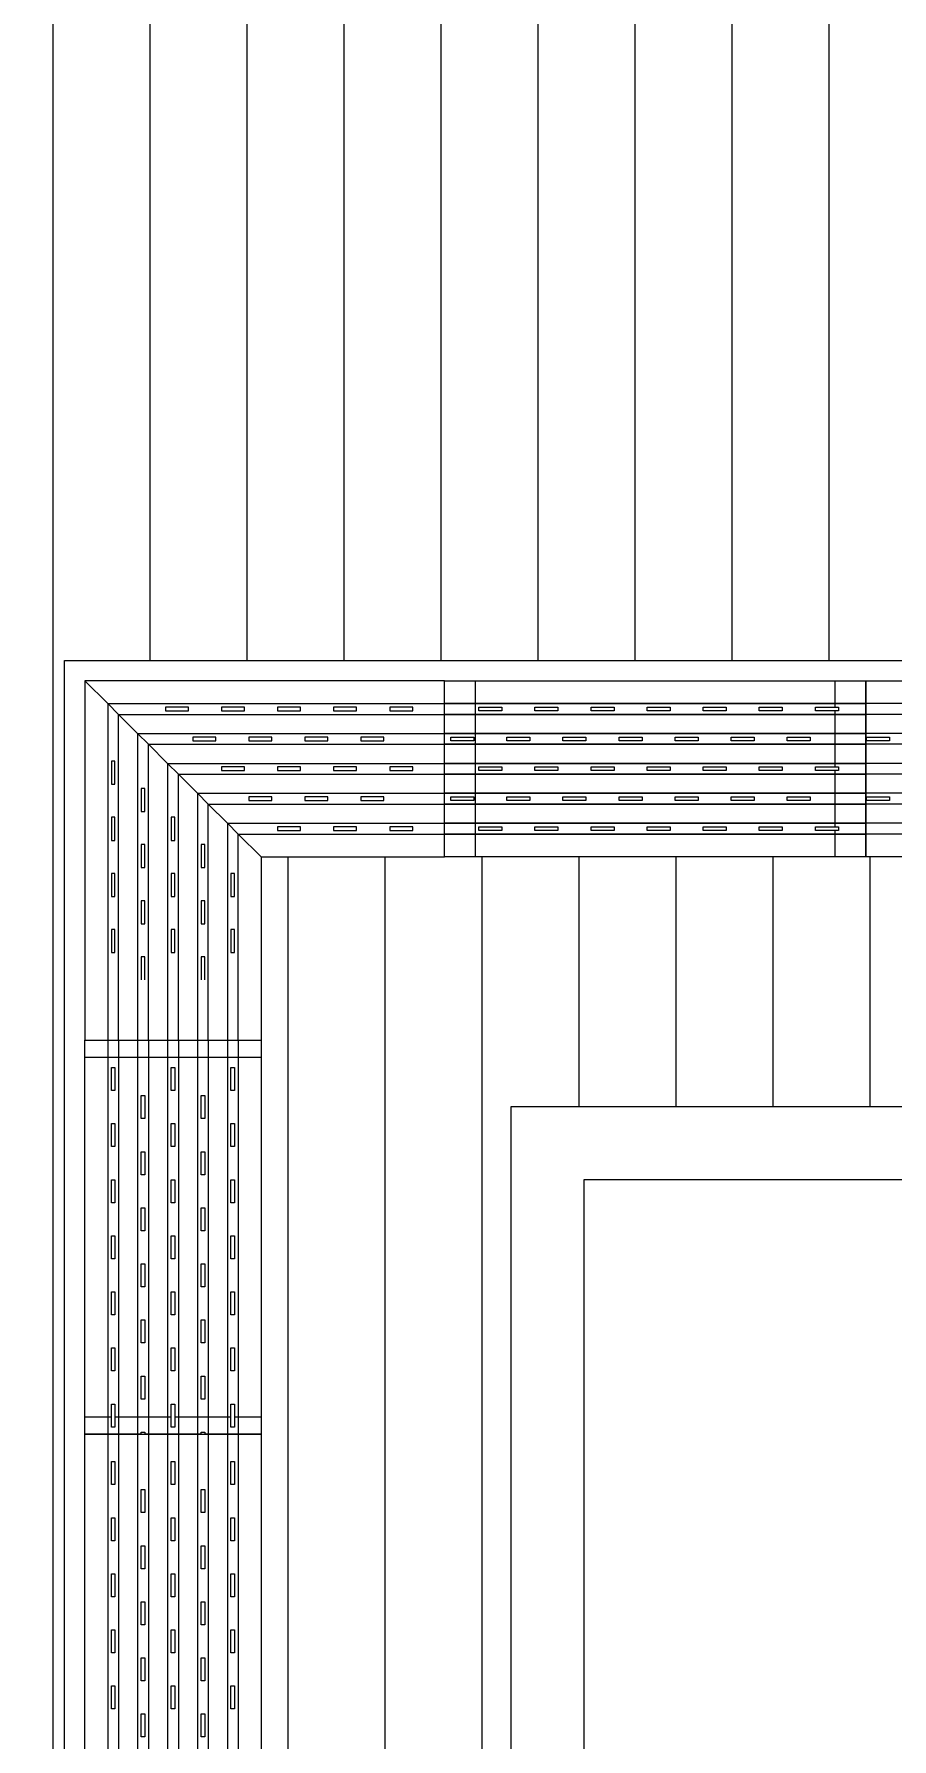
# Model space of a CAD drawing. Header units: inches. Extents: x 437 to 8681, y 26 to 3302.
# Drawn here: x 1433.6 to 1480.5, y 1132.3 to 1225.6 of the extents above; entities that cross this region are included whole.
import ezdxf

# ---------------------------------------------------------------- set-up
doc = ezdxf.new("R2010")
doc.units = ezdxf.units.IN
doc.header["$MEASUREMENT"] = 0
doc.layers.add('DIMENSION', color=1, linetype='Continuous')
doc.layers.add('PLANTA BLANCA', color=7, linetype='Continuous', lineweight=0)
doc.layers.add('TEXTURE', color=8, linetype='Continuous', lineweight=0)
doc.styles.add('ROMANS', font='romans.shx')
doc.dimstyles.new('SMALLER DIM', dxfattribs={"dimscale": 64, "dimtxt": 0.09375, "dimasz": 0.015625, "dimexe": 0.075, "dimexo": 0.02625, "dimgap": 0.0375, "dimtad": 0, "dimtih": 1, "dimtoh": 1, "dimdec": 4, "dimzin": 3, "dimdsep": 46, "dimlunit": 4, "dimtxsty": 'ROMANS', "dimcen": 0.0375, "dimclrd": 256, "dimclre": 256, "dimclrt": 7, "dimadec": 0, "dimazin": 0, "dimtfac": 0.75, "dimtdec": 4, "dimtmove": 0, "dimatfit": 3, "dimfxl": 1, "dimfrac": 1, "dimtolj": 1, "dimtzin": 0, "dimlwd": -1, "dimlwe": -1, "dimarcsym": 1})

# ---------------------------------------------------------------- blocks, each defined once
blk = doc.blocks.new('*D38')
at = {"layer": 'DIMENSION', "transparency": 16777216}
for p, q in [((1485.819, 1166.867), (1488.939, 1166.867)), ((1484.139, 1165.867), (1484.139, 1006.617)), ((1484.139, 791.867), (1484.139, 994.674)), ((1485.819, 790.867), (1488.939, 790.867))]:
    blk.add_line(p, q, dxfattribs=at)
for points in [[(1483.972, 1165.867), (1484.306, 1165.867), (1484.139, 1166.867)], [(1483.972, 791.867), (1484.306, 791.867), (1484.139, 790.867)]]:
    blk.add_solid(points, dxfattribs=at)
at = {"layer": 'DIMENSION', "color": 7, "transparency": 16777216, "insert": (1484.139, 1000.646), "char_height": 6, "attachment_point": 5, "style": 'ROMANS'}
blk.add_mtext('\\A1;31\'-4"', dxfattribs=at)

msp = doc.modelspace()

# ---------------------------------------------------------------- hatches: boundary and pattern name
at = {"layer": 'TEXTURE', "linetype": 'Continuous'}
h = msp.add_hatch(dxfattribs=at)
h.set_pattern_fill('ANSI31', color=9, scale=42.5, angle=225)
h.set_pattern_definition([(270, (-3559.14, -96.3204), (5.3125, -9e-16), [])])
h.paths.add_polyline_path([(1435.237, 1191.3018), (1435.237, 650.2838), (1363.22944, 650.2838), (1363.22944, 1307.86683), (1821.50336, 1307.86683), (1821.50336, 1168.15326), (1945.22944, 1168.15326), (1945.22944, 1084.7125), (1808.37898, 1084.688), (1808.37898, 650.2838), (1736.14625, 650.2838), (1736.12206, 1191.3018)])
h.paths.add_polyline_path([(1059.22944, 925.86683), (1363.22944, 925.86683), (1363.22944, 853.86683), (1059.22944, 853.86683)])
h = msp.add_hatch(dxfattribs=at)
h.set_pattern_fill('ANSI31', color=9, scale=42.5, angle=225)
h.set_pattern_definition([(270, (-8710.0197, -3326.6847), (5.3125, -9e-16), [])])
h.paths.add_polyline_path([(1445.99449, 781.1818), (1711.67953, 781.1818), (1711.67953, 790.86683), (1445.99449, 790.86683)])
h.paths.add_polyline_path([(1459.67953, 790.86683), (1445.99449, 790.86683), (1445.99449, 1180.55187), (1459.67953, 1180.55187)])
h.paths.add_polyline_path([(1711.67953, 1180.55187), (1725.36457, 1180.55187), (1725.36457, 781.1818), (1711.67953, 781.1818)])
h.paths.add_polyline_path([(1459.67953, 1180.55187), (1711.67953, 1180.55187), (1711.67953, 1166.86683), (1459.67953, 1166.86683)])

# ---------------------------------------------------------------- linework, layer by layer
at = {"layer": 'PLANTA BLANCA', "lineweight": 0}
for p, q in [((1435.237, 770.43187), (1435.237, 1191.3018)), ((1435.237, 1191.3018), (1736.12206, 1191.3018)), ((1456.03386, 1190.19754), (1436.34882, 1190.19754)), ((1436.34882, 1190.19754), (1436.34882, 1170.5125)), ((1456.03386, 1188.94557), (1456.03386, 1190.19754)), ((1456.03386, 1190.19754), (1479.10473, 1190.19754)), ((1456.03386, 1188.94557), (1456.03386, 1190.19754)), ((1456.03386, 1190.19754), (1479.10473, 1190.19754)), ((1479.10473, 1190.19754), (1479.10473, 1188.94557)), ((1479.10473, 1188.94557), (1479.10473, 1190.19754)), ((1479.10473, 1190.19754), (1498.78976, 1190.19754)), ((1479.10473, 1190.19754), (1479.10473, 1188.94557)), ((1437.60079, 1188.94557), (1456.03386, 1188.94557)), ((1437.60079, 1188.94557), (1437.60079, 1170.5125)), ((1438.19134, 1188.35502), (1456.03386, 1188.35502)), ((1438.19134, 1170.5125), (1438.19134, 1188.35502)), ((1442.01811, 1188.74872), (1440.75827, 1188.74872)), ((1440.75827, 1188.74872), (1440.75827, 1188.55187)), ((1440.75827, 1188.55187), (1442.01811, 1188.55187)), ((1442.01811, 1188.55187), (1442.01811, 1188.74872)), ((1445.08898, 1188.74872), (1443.82913, 1188.74872)), ((1443.82913, 1188.74872), (1443.82913, 1188.55187)), ((1443.82913, 1188.55187), (1445.08898, 1188.55187)), ((1445.08898, 1188.55187), (1445.08898, 1188.74872)), ((1448.15984, 1188.74872), (1446.9, 1188.74872)), ((1446.9, 1188.74872), (1446.9, 1188.55187)), ((1446.9, 1188.55187), (1448.15984, 1188.55187)), ((1448.15984, 1188.55187), (1448.15984, 1188.74872)), ((1451.23071, 1188.74872), (1449.97087, 1188.74872)), ((1449.97087, 1188.74872), (1449.97087, 1188.55187)), ((1449.97087, 1188.55187), (1451.23071, 1188.55187)), ((1451.23071, 1188.55187), (1451.23071, 1188.74872)), ((1454.30158, 1188.74872), (1453.04173, 1188.74872)), ((1453.04173, 1188.74872), (1453.04173, 1188.55187)), ((1453.04173, 1188.55187), (1454.30158, 1188.55187)), ((1454.30158, 1188.55187), (1454.30158, 1188.74872)), ((1456.03386, 1188.35502), (1456.03386, 1188.94557)), ((1456.03386, 1188.94557), (1479.10473, 1188.94557)), ((1456.03386, 1188.35502), (1456.03386, 1188.94557)), ((1479.10473, 1188.94557), (1456.03386, 1188.94557)), ((1456.03386, 1187.30778), (1456.03386, 1188.35502)), ((1456.03386, 1188.35502), (1479.10473, 1188.35502)), ((1456.03386, 1187.30778), (1456.03386, 1188.35502)), ((1479.10473, 1188.35502), (1456.03386, 1188.35502)), ((1457.92362, 1188.74872), (1459.18347, 1188.74872)), ((1457.92362, 1188.55187), (1457.92362, 1188.74872)), ((1459.18347, 1188.55187), (1457.92362, 1188.55187)), ((1459.18347, 1188.74872), (1459.18347, 1188.55187)), ((1460.99449, 1188.74872), (1462.25433, 1188.74872)), ((1460.99449, 1188.55187), (1460.99449, 1188.74872)), ((1462.25433, 1188.55187), (1460.99449, 1188.55187)), ((1462.25433, 1188.74872), (1462.25433, 1188.55187)), ((1464.06536, 1188.74872), (1465.3252, 1188.74872)), ((1464.06536, 1188.55187), (1464.06536, 1188.74872)), ((1465.3252, 1188.55187), (1464.06536, 1188.55187)), ((1465.3252, 1188.74872), (1465.3252, 1188.55187)), ((1467.13622, 1188.74872), (1468.39606, 1188.74872)), ((1467.13622, 1188.55187), (1467.13622, 1188.74872)), ((1467.13622, 1188.74872), (1468.39606, 1188.74872)), ((1468.39606, 1188.55187), (1467.13622, 1188.55187)), ((1468.39606, 1188.55187), (1467.13622, 1188.55187)), ((1468.39606, 1188.74872), (1468.39606, 1188.55187)), ((1468.39606, 1188.74872), (1468.39606, 1188.55187)), ((1470.20709, 1188.74872), (1471.46693, 1188.74872)), ((1470.20709, 1188.55187), (1470.20709, 1188.74872)), ((1470.20709, 1188.55187), (1470.20709, 1188.74872)), ((1470.20709, 1188.74872), (1471.46693, 1188.74872)), ((1471.46693, 1188.55187), (1470.20709, 1188.55187)), ((1471.46693, 1188.55187), (1470.20709, 1188.55187)), ((1471.46693, 1188.74872), (1471.46693, 1188.55187)), ((1471.46693, 1188.74872), (1471.46693, 1188.55187)), ((1473.27795, 1188.74872), (1474.5378, 1188.74872)), ((1473.27795, 1188.55187), (1473.27795, 1188.74872)), ((1473.27795, 1188.55187), (1473.27795, 1188.74872)), ((1473.27795, 1188.74872), (1474.5378, 1188.74872)), ((1474.5378, 1188.55187), (1473.27795, 1188.55187)), ((1474.5378, 1188.55187), (1473.27795, 1188.55187)), ((1474.5378, 1188.74872), (1474.5378, 1188.55187)), ((1474.5378, 1188.74872), (1474.5378, 1188.55187)), ((1476.34882, 1188.74872), (1477.60866, 1188.74872)), ((1476.34882, 1188.55187), (1476.34882, 1188.74872)), ((1476.34882, 1188.55187), (1476.34882, 1188.74872)), ((1476.34882, 1188.74872), (1477.60866, 1188.74872)), ((1477.60866, 1188.55187), (1476.34882, 1188.55187)), ((1477.60866, 1188.55187), (1476.34882, 1188.55187)), ((1477.60866, 1188.74872), (1477.60866, 1188.55187)), ((1477.60866, 1188.74872), (1477.60866, 1188.55187)), ((1479.10473, 1188.94557), (1479.10473, 1188.35502)), ((1479.10473, 1188.35502), (1479.10473, 1188.94557)), ((1498.78976, 1188.94557), (1479.10473, 1188.94557)), ((1479.10473, 1188.94557), (1479.10473, 1188.35502)), ((1479.10473, 1188.35502), (1479.10473, 1187.30778)), ((1479.10473, 1187.30778), (1479.10473, 1188.35502)), ((1498.78976, 1188.35502), (1479.10473, 1188.35502)), ((1479.10473, 1188.35502), (1479.10473, 1187.30778)), ((1439.23858, 1187.30778), (1456.03386, 1187.30778)), ((1439.23858, 1187.30778), (1439.23858, 1170.5125)), ((1439.82913, 1186.71723), (1456.03386, 1186.71723)), ((1439.82913, 1170.5125), (1439.82913, 1186.71723)), ((1443.51417, 1187.11093), (1442.25433, 1187.11093)), ((1442.25433, 1187.11093), (1442.25433, 1186.91408)), ((1442.25433, 1186.91408), (1443.51417, 1186.91408)), ((1443.51417, 1186.91408), (1443.51417, 1187.11093)), ((1446.58504, 1187.11093), (1445.3252, 1187.11093)), ((1445.3252, 1187.11093), (1445.3252, 1186.91408)), ((1445.3252, 1186.91408), (1446.58504, 1186.91408)), ((1446.58504, 1186.91408), (1446.58504, 1187.11093)), ((1449.65591, 1187.11093), (1448.39606, 1187.11093)), ((1448.39606, 1187.11093), (1448.39606, 1186.91408)), ((1448.39606, 1186.91408), (1449.65591, 1186.91408)), ((1449.65591, 1186.91408), (1449.65591, 1187.11093)), ((1452.72677, 1187.11093), (1451.46693, 1187.11093)), ((1451.46693, 1187.11093), (1451.46693, 1186.91408)), ((1451.46693, 1186.91408), (1452.72677, 1186.91408)), ((1452.72677, 1186.91408), (1452.72677, 1187.11093)), ((1456.03386, 1186.71723), (1456.03386, 1187.30778)), ((1456.03386, 1187.30778), (1479.10473, 1187.30778)), ((1456.03386, 1186.71723), (1456.03386, 1187.30778)), ((1479.10473, 1187.30778), (1456.03386, 1187.30778)), ((1456.03386, 1185.66998), (1456.03386, 1186.71723)), ((1456.03386, 1186.71723), (1479.10473, 1186.71723)), ((1456.03386, 1185.66998), (1456.03386, 1186.71723)), ((1479.10473, 1186.71723), (1456.03386, 1186.71723)), ((1456.38819, 1187.11093), (1457.64803, 1187.11093)), ((1456.38819, 1186.91408), (1456.38819, 1187.11093)), ((1457.64803, 1186.91408), (1456.38819, 1186.91408)), ((1457.64803, 1187.11093), (1457.64803, 1186.91408)), ((1459.45906, 1187.11093), (1460.7189, 1187.11093)), ((1459.45906, 1186.91408), (1459.45906, 1187.11093)), ((1460.7189, 1186.91408), (1459.45906, 1186.91408)), ((1460.7189, 1187.11093), (1460.7189, 1186.91408)), ((1462.52992, 1187.11093), (1463.78976, 1187.11093)), ((1462.52992, 1186.91408), (1462.52992, 1187.11093)), ((1463.78976, 1186.91408), (1462.52992, 1186.91408)), ((1463.78976, 1187.11093), (1463.78976, 1186.91408)), ((1465.60079, 1187.11093), (1466.86063, 1187.11093)), ((1465.60079, 1186.91408), (1465.60079, 1187.11093)), ((1466.86063, 1186.91408), (1465.60079, 1186.91408)), ((1466.86063, 1187.11093), (1466.86063, 1186.91408)), ((1468.67165, 1187.11093), (1469.9315, 1187.11093)), ((1468.67165, 1186.91408), (1468.67165, 1187.11093)), ((1468.67165, 1186.91408), (1468.67165, 1187.11093)), ((1468.67165, 1187.11093), (1469.9315, 1187.11093)), ((1469.9315, 1186.91408), (1468.67165, 1186.91408)), ((1469.9315, 1186.91408), (1468.67165, 1186.91408)), ((1469.9315, 1187.11093), (1469.9315, 1186.91408)), ((1469.9315, 1187.11093), (1469.9315, 1186.91408)), ((1471.74252, 1187.11093), (1473.00236, 1187.11093)), ((1471.74252, 1186.91408), (1471.74252, 1187.11093)), ((1471.74252, 1186.91408), (1471.74252, 1187.11093)), ((1471.74252, 1187.11093), (1473.00236, 1187.11093)), ((1473.00236, 1186.91408), (1471.74252, 1186.91408)), ((1473.00236, 1186.91408), (1471.74252, 1186.91408)), ((1473.00236, 1187.11093), (1473.00236, 1186.91408)), ((1473.00236, 1187.11093), (1473.00236, 1186.91408)), ((1474.81339, 1187.11093), (1476.07323, 1187.11093)), ((1474.81339, 1186.91408), (1474.81339, 1187.11093)), ((1474.81339, 1186.91408), (1474.81339, 1187.11093)), ((1474.81339, 1187.11093), (1476.07323, 1187.11093)), ((1476.07323, 1186.91408), (1474.81339, 1186.91408)), ((1476.07323, 1186.91408), (1474.81339, 1186.91408)), ((1476.07323, 1187.11093), (1476.07323, 1186.91408)), ((1476.07323, 1187.11093), (1476.07323, 1186.91408)), ((1479.10473, 1187.30778), (1479.10473, 1186.71723)), ((1479.10473, 1186.71723), (1479.10473, 1187.30778)), ((1498.78976, 1187.30778), (1479.10473, 1187.30778)), ((1479.10473, 1187.30778), (1479.10473, 1186.71723)), ((1479.10473, 1186.71723), (1479.10473, 1185.66998)), ((1479.10473, 1185.66998), (1479.10473, 1186.71723)), ((1498.78976, 1186.71723), (1479.10473, 1186.71723)), ((1479.10473, 1186.71723), (1479.10473, 1185.66998)), ((1479.1441, 1186.91408), (1479.1441, 1187.11093)), ((1479.1441, 1187.11093), (1480.40394, 1187.11093)), ((1480.40394, 1186.91408), (1479.1441, 1186.91408)), ((1480.40394, 1187.11093), (1480.40394, 1186.91408)), ((1437.99449, 1185.78809), (1437.79764, 1185.78809)), ((1437.79764, 1185.78809), (1437.79764, 1184.52825)), ((1437.99449, 1184.52825), (1437.99449, 1185.78809)), ((1440.87638, 1185.66998), (1456.03386, 1185.66998)), ((1440.87638, 1185.66998), (1440.87638, 1170.5125)), ((1445.08898, 1185.47313), (1443.82913, 1185.47313)), ((1443.82913, 1185.47313), (1443.82913, 1185.27628)), ((1445.08898, 1185.27628), (1445.08898, 1185.47313)), ((1448.15984, 1185.47313), (1446.9, 1185.47313)), ((1446.9, 1185.47313), (1446.9, 1185.27628)), ((1448.15984, 1185.27628), (1448.15984, 1185.47313)), ((1451.23071, 1185.47313), (1449.97087, 1185.47313)), ((1449.97087, 1185.47313), (1449.97087, 1185.27628)), ((1451.23071, 1185.27628), (1451.23071, 1185.47313)), ((1454.30158, 1185.47313), (1453.04173, 1185.47313)), ((1453.04173, 1185.47313), (1453.04173, 1185.27628)), ((1454.30158, 1185.27628), (1454.30158, 1185.47313)), ((1456.03386, 1185.07943), (1456.03386, 1185.66998)), ((1456.03386, 1185.66998), (1479.10473, 1185.66998)), ((1456.03386, 1185.07943), (1456.03386, 1185.66998)), ((1479.10473, 1185.66998), (1456.03386, 1185.66998)), ((1457.92362, 1185.47313), (1459.18347, 1185.47313)), ((1457.92362, 1185.27628), (1457.92362, 1185.47313)), ((1459.18347, 1185.47313), (1459.18347, 1185.27628)), ((1460.99449, 1185.47313), (1462.25433, 1185.47313)), ((1460.99449, 1185.27628), (1460.99449, 1185.47313)), ((1462.25433, 1185.47313), (1462.25433, 1185.27628)), ((1464.06536, 1185.47313), (1465.3252, 1185.47313)), ((1464.06536, 1185.27628), (1464.06536, 1185.47313)), ((1465.3252, 1185.47313), (1465.3252, 1185.27628)), ((1467.13622, 1185.47313), (1468.39606, 1185.47313)), ((1467.13622, 1185.27628), (1467.13622, 1185.47313)), ((1467.13622, 1185.47313), (1468.39606, 1185.47313)), ((1468.39606, 1185.47313), (1468.39606, 1185.27628)), ((1468.39606, 1185.47313), (1468.39606, 1185.27628)), ((1470.20709, 1185.47313), (1471.46693, 1185.47313)), ((1470.20709, 1185.27628), (1470.20709, 1185.47313)), ((1470.20709, 1185.27628), (1470.20709, 1185.47313)), ((1470.20709, 1185.47313), (1471.46693, 1185.47313)), ((1471.46693, 1185.47313), (1471.46693, 1185.27628)), ((1471.46693, 1185.47313), (1471.46693, 1185.27628)), ((1473.27795, 1185.47313), (1474.5378, 1185.47313)), ((1473.27795, 1185.27628), (1473.27795, 1185.47313)), ((1473.27795, 1185.27628), (1473.27795, 1185.47313)), ((1473.27795, 1185.47313), (1474.5378, 1185.47313)), ((1474.5378, 1185.47313), (1474.5378, 1185.27628)), ((1474.5378, 1185.47313), (1474.5378, 1185.27628)), ((1476.34882, 1185.47313), (1477.60866, 1185.47313)), ((1476.34882, 1185.27628), (1476.34882, 1185.47313)), ((1476.34882, 1185.27628), (1476.34882, 1185.47313)), ((1476.34882, 1185.47313), (1477.60866, 1185.47313)), ((1477.60866, 1185.47313), (1477.60866, 1185.27628)), ((1477.60866, 1185.47313), (1477.60866, 1185.27628)), ((1479.10473, 1185.66998), (1479.10473, 1185.07943)), ((1479.10473, 1185.07943), (1479.10473, 1185.66998)), ((1498.78976, 1185.66998), (1479.10473, 1185.66998)), ((1479.10473, 1185.66998), (1479.10473, 1185.07943)), ((1441.46693, 1185.07943), (1456.03386, 1185.07943)), ((1441.46693, 1170.5125), (1441.46693, 1185.07943)), ((1443.82913, 1185.27628), (1445.08898, 1185.27628)), ((1446.9, 1185.27628), (1448.15984, 1185.27628)), ((1449.97087, 1185.27628), (1451.23071, 1185.27628)), ((1453.04173, 1185.27628), (1454.30158, 1185.27628)), ((1456.03386, 1184.03219), (1456.03386, 1185.07943)), ((1456.03386, 1185.07943), (1479.10473, 1185.07943)), ((1456.03386, 1184.03219), (1456.03386, 1185.07943)), ((1479.10473, 1185.07943), (1456.03386, 1185.07943)), ((1459.18347, 1185.27628), (1457.92362, 1185.27628)), ((1462.25433, 1185.27628), (1460.99449, 1185.27628)), ((1465.3252, 1185.27628), (1464.06536, 1185.27628)), ((1468.39606, 1185.27628), (1467.13622, 1185.27628)), ((1468.39606, 1185.27628), (1467.13622, 1185.27628)), ((1471.46693, 1185.27628), (1470.20709, 1185.27628)), ((1471.46693, 1185.27628), (1470.20709, 1185.27628)), ((1474.5378, 1185.27628), (1473.27795, 1185.27628)), ((1474.5378, 1185.27628), (1473.27795, 1185.27628)), ((1477.60866, 1185.27628), (1476.34882, 1185.27628)), ((1477.60866, 1185.27628), (1476.34882, 1185.27628)), ((1479.10473, 1185.07943), (1479.10473, 1184.03219)), ((1479.10473, 1184.03219), (1479.10473, 1185.07943)), ((1498.78976, 1185.07943), (1479.10473, 1185.07943)), ((1479.10473, 1185.07943), (1479.10473, 1184.03219)), ((1437.79764, 1184.52825), (1437.99449, 1184.52825)), ((1439.63228, 1184.29203), (1439.43543, 1184.29203)), ((1439.43543, 1184.29203), (1439.43543, 1183.03219)), ((1439.63228, 1183.03219), (1439.63228, 1184.29203)), ((1442.51417, 1184.03219), (1456.03386, 1184.03219)), ((1442.51417, 1184.03219), (1442.51417, 1170.5125)), ((1446.58504, 1183.83534), (1445.3252, 1183.83534)), ((1445.3252, 1183.83534), (1445.3252, 1183.63849)), ((1445.3252, 1183.63849), (1446.58504, 1183.63849)), ((1446.58504, 1183.63849), (1446.58504, 1183.83534)), ((1449.65591, 1183.83534), (1448.39606, 1183.83534)), ((1448.39606, 1183.83534), (1448.39606, 1183.63849)), ((1448.39606, 1183.63849), (1449.65591, 1183.63849)), ((1449.65591, 1183.63849), (1449.65591, 1183.83534)), ((1452.72677, 1183.83534), (1451.46693, 1183.83534)), ((1451.46693, 1183.83534), (1451.46693, 1183.63849)), ((1451.46693, 1183.63849), (1452.72677, 1183.63849)), ((1452.72677, 1183.63849), (1452.72677, 1183.83534)), ((1456.03386, 1183.44164), (1456.03386, 1184.03219)), ((1456.03386, 1184.03219), (1479.10473, 1184.03219)), ((1456.03386, 1183.44164), (1456.03386, 1184.03219)), ((1479.10473, 1184.03219), (1456.03386, 1184.03219)), ((1456.38819, 1183.83534), (1457.64803, 1183.83534)), ((1456.38819, 1183.63849), (1456.38819, 1183.83534)), ((1457.64803, 1183.63849), (1456.38819, 1183.63849)), ((1457.64803, 1183.83534), (1457.64803, 1183.63849)), ((1459.45906, 1183.83534), (1460.7189, 1183.83534)), ((1459.45906, 1183.63849), (1459.45906, 1183.83534)), ((1460.7189, 1183.63849), (1459.45906, 1183.63849)), ((1460.7189, 1183.83534), (1460.7189, 1183.63849)), ((1462.52992, 1183.83534), (1463.78976, 1183.83534)), ((1462.52992, 1183.63849), (1462.52992, 1183.83534)), ((1463.78976, 1183.63849), (1462.52992, 1183.63849)), ((1463.78976, 1183.83534), (1463.78976, 1183.63849)), ((1465.60079, 1183.83534), (1466.86063, 1183.83534)), ((1465.60079, 1183.63849), (1465.60079, 1183.83534)), ((1466.86063, 1183.63849), (1465.60079, 1183.63849)), ((1466.86063, 1183.83534), (1466.86063, 1183.63849)), ((1468.67165, 1183.83534), (1469.9315, 1183.83534)), ((1468.67165, 1183.63849), (1468.67165, 1183.83534)), ((1468.67165, 1183.63849), (1468.67165, 1183.83534)), ((1468.67165, 1183.83534), (1469.9315, 1183.83534)), ((1469.9315, 1183.63849), (1468.67165, 1183.63849)), ((1469.9315, 1183.63849), (1468.67165, 1183.63849)), ((1469.9315, 1183.83534), (1469.9315, 1183.63849)), ((1469.9315, 1183.83534), (1469.9315, 1183.63849)), ((1471.74252, 1183.83534), (1473.00236, 1183.83534)), ((1471.74252, 1183.63849), (1471.74252, 1183.83534)), ((1471.74252, 1183.63849), (1471.74252, 1183.83534)), ((1471.74252, 1183.83534), (1473.00236, 1183.83534)), ((1473.00236, 1183.63849), (1471.74252, 1183.63849)), ((1473.00236, 1183.63849), (1471.74252, 1183.63849)), ((1473.00236, 1183.83534), (1473.00236, 1183.63849)), ((1473.00236, 1183.83534), (1473.00236, 1183.63849)), ((1474.81339, 1183.83534), (1476.07323, 1183.83534)), ((1474.81339, 1183.63849), (1474.81339, 1183.83534)), ((1474.81339, 1183.63849), (1474.81339, 1183.83534)), ((1474.81339, 1183.83534), (1476.07323, 1183.83534)), ((1476.07323, 1183.63849), (1474.81339, 1183.63849)), ((1476.07323, 1183.63849), (1474.81339, 1183.63849)), ((1476.07323, 1183.83534), (1476.07323, 1183.63849)), ((1476.07323, 1183.83534), (1476.07323, 1183.63849)), ((1479.10473, 1184.03219), (1479.10473, 1183.44164)), ((1479.10473, 1183.44164), (1479.10473, 1184.03219)), ((1498.78976, 1184.03219), (1479.10473, 1184.03219)), ((1479.10473, 1184.03219), (1479.10473, 1183.44164)), ((1479.1441, 1183.63849), (1479.1441, 1183.83534)), ((1479.1441, 1183.83534), (1480.40394, 1183.83534)), ((1480.40394, 1183.63849), (1479.1441, 1183.63849)), ((1480.40394, 1183.83534), (1480.40394, 1183.63849)), ((1437.99449, 1182.71723), (1437.79764, 1182.71723)), ((1437.79764, 1182.71723), (1437.79764, 1181.45739)), ((1437.99449, 1181.45739), (1437.99449, 1182.71723)), ((1439.43543, 1183.03219), (1439.63228, 1183.03219)), ((1441.27008, 1182.71723), (1441.07323, 1182.71723)), ((1441.07323, 1182.71723), (1441.07323, 1181.45739)), ((1441.27008, 1181.45739), (1441.27008, 1182.71723)), ((1443.10473, 1183.44164), (1456.03386, 1183.44164)), ((1443.10473, 1170.5125), (1443.10473, 1183.44164)), ((1456.03386, 1182.39439), (1456.03386, 1183.44164)), ((1456.03386, 1183.44164), (1479.10473, 1183.44164)), ((1456.03386, 1182.39439), (1456.03386, 1183.44164)), ((1479.10473, 1183.44164), (1456.03386, 1183.44164)), ((1479.10473, 1183.44164), (1479.10473, 1182.39439)), ((1479.10473, 1182.39439), (1479.10473, 1183.44164)), ((1498.78976, 1183.44164), (1479.10473, 1183.44164)), ((1479.10473, 1183.44164), (1479.10473, 1182.39439)), ((1444.15197, 1182.39439), (1456.03386, 1182.39439)), ((1444.15197, 1182.39439), (1444.15197, 1170.5125)), ((1444.74252, 1181.80384), (1456.03386, 1181.80384)), ((1444.74252, 1170.5125), (1444.74252, 1181.80384)), ((1448.15984, 1182.19754), (1446.9, 1182.19754)), ((1446.9, 1182.19754), (1446.9, 1182.00069)), ((1446.9, 1182.00069), (1448.15984, 1182.00069)), ((1448.15984, 1182.00069), (1448.15984, 1182.19754)), ((1451.23071, 1182.19754), (1449.97087, 1182.19754)), ((1449.97087, 1182.19754), (1449.97087, 1182.00069)), ((1449.97087, 1182.00069), (1451.23071, 1182.00069)), ((1451.23071, 1182.00069), (1451.23071, 1182.19754)), ((1454.30158, 1182.19754), (1453.04173, 1182.19754)), ((1453.04173, 1182.19754), (1453.04173, 1182.00069)), ((1453.04173, 1182.00069), (1454.30158, 1182.00069)), ((1454.30158, 1182.00069), (1454.30158, 1182.19754)), ((1456.03386, 1181.80384), (1456.03386, 1182.39439)), ((1456.03386, 1182.39439), (1479.10473, 1182.39439)), ((1456.03386, 1181.80384), (1456.03386, 1182.39439)), ((1479.10473, 1182.39439), (1456.03386, 1182.39439)), ((1456.03386, 1180.55187), (1456.03386, 1181.80384)), ((1456.03386, 1181.80384), (1479.10473, 1181.80384)), ((1456.03386, 1180.55187), (1456.03386, 1181.80384)), ((1479.10473, 1181.80384), (1456.03386, 1181.80384)), ((1457.92362, 1182.19754), (1459.18347, 1182.19754)), ((1457.92362, 1182.00069), (1457.92362, 1182.19754)), ((1459.18347, 1182.00069), (1457.92362, 1182.00069)), ((1459.18347, 1182.19754), (1459.18347, 1182.00069)), ((1460.99449, 1182.19754), (1462.25433, 1182.19754)), ((1460.99449, 1182.00069), (1460.99449, 1182.19754)), ((1462.25433, 1182.00069), (1460.99449, 1182.00069)), ((1462.25433, 1182.19754), (1462.25433, 1182.00069)), ((1464.06536, 1182.19754), (1465.3252, 1182.19754)), ((1464.06536, 1182.00069), (1464.06536, 1182.19754)), ((1465.3252, 1182.00069), (1464.06536, 1182.00069)), ((1465.3252, 1182.19754), (1465.3252, 1182.00069)), ((1467.13622, 1182.19754), (1468.39606, 1182.19754)), ((1467.13622, 1182.00069), (1467.13622, 1182.19754)), ((1467.13622, 1182.19754), (1468.39606, 1182.19754)), ((1468.39606, 1182.00069), (1467.13622, 1182.00069)), ((1468.39606, 1182.00069), (1467.13622, 1182.00069)), ((1468.39606, 1182.19754), (1468.39606, 1182.00069)), ((1468.39606, 1182.19754), (1468.39606, 1182.00069)), ((1470.20709, 1182.19754), (1471.46693, 1182.19754)), ((1470.20709, 1182.00069), (1470.20709, 1182.19754)), ((1470.20709, 1182.00069), (1470.20709, 1182.19754)), ((1470.20709, 1182.19754), (1471.46693, 1182.19754)), ((1471.46693, 1182.00069), (1470.20709, 1182.00069)), ((1471.46693, 1182.00069), (1470.20709, 1182.00069)), ((1471.46693, 1182.19754), (1471.46693, 1182.00069)), ((1471.46693, 1182.19754), (1471.46693, 1182.00069)), ((1473.27795, 1182.19754), (1474.5378, 1182.19754)), ((1473.27795, 1182.00069), (1473.27795, 1182.19754)), ((1473.27795, 1182.00069), (1473.27795, 1182.19754)), ((1473.27795, 1182.19754), (1474.5378, 1182.19754)), ((1474.5378, 1182.00069), (1473.27795, 1182.00069)), ((1474.5378, 1182.00069), (1473.27795, 1182.00069)), ((1474.5378, 1182.19754), (1474.5378, 1182.00069)), ((1474.5378, 1182.19754), (1474.5378, 1182.00069)), ((1476.34882, 1182.19754), (1477.60866, 1182.19754)), ((1476.34882, 1182.00069), (1476.34882, 1182.19754)), ((1476.34882, 1182.00069), (1476.34882, 1182.19754)), ((1476.34882, 1182.19754), (1477.60866, 1182.19754)), ((1477.60866, 1182.00069), (1476.34882, 1182.00069)), ((1477.60866, 1182.00069), (1476.34882, 1182.00069)), ((1477.60866, 1182.19754), (1477.60866, 1182.00069)), ((1477.60866, 1182.19754), (1477.60866, 1182.00069)), ((1479.10473, 1182.39439), (1479.10473, 1181.80384)), ((1479.10473, 1181.80384), (1479.10473, 1182.39439)), ((1498.78976, 1182.39439), (1479.10473, 1182.39439)), ((1479.10473, 1182.39439), (1479.10473, 1181.80384)), ((1479.10473, 1181.80384), (1479.10473, 1180.55187)), ((1479.10473, 1180.55187), (1479.10473, 1181.80384)), ((1498.78976, 1181.80384), (1479.10473, 1181.80384)), ((1479.10473, 1181.80384), (1479.10473, 1180.55187)), ((1437.79764, 1181.45739), (1437.99449, 1181.45739)), ((1439.63228, 1181.22117), (1439.43543, 1181.22117)), ((1439.43543, 1181.22117), (1439.43543, 1179.96132)), ((1439.63228, 1179.96132), (1439.63228, 1181.22117)), ((1441.07323, 1181.45739), (1441.27008, 1181.45739)), ((1442.90788, 1181.22117), (1442.71102, 1181.22117)), ((1442.71102, 1181.22117), (1442.71102, 1179.96132)), ((1442.90788, 1179.96132), (1442.90788, 1181.22117)), ((1439.43543, 1179.96132), (1439.63228, 1179.96132)), ((1442.71102, 1179.96132), (1442.90788, 1179.96132)), ((1445.99449, 1180.55187), (1456.03386, 1180.55187)), ((1445.99449, 1180.55187), (1445.99449, 1170.5125)), ((1479.10473, 1180.55187), (1456.03386, 1180.55187)), ((1479.10473, 1180.55187), (1456.03386, 1180.55187)), ((1498.78976, 1180.55187), (1479.10473, 1180.55187)), ((1437.99449, 1179.64636), (1437.79764, 1179.64636)), ((1437.79764, 1179.64636), (1437.79764, 1178.38652)), ((1437.99449, 1178.38652), (1437.99449, 1179.64636)), ((1441.27008, 1179.64636), (1441.07323, 1179.64636)), ((1441.07323, 1179.64636), (1441.07323, 1178.38652)), ((1441.27008, 1178.38652), (1441.27008, 1179.64636)), ((1444.54567, 1179.64636), (1444.34882, 1179.64636)), ((1444.34882, 1179.64636), (1444.34882, 1178.38652)), ((1444.54567, 1178.38652), (1444.54567, 1179.64636)), ((1437.79764, 1178.38652), (1437.99449, 1178.38652)), ((1439.63228, 1178.1503), (1439.43543, 1178.1503)), ((1439.43543, 1178.1503), (1439.43543, 1176.89046)), ((1439.63228, 1176.89046), (1439.63228, 1178.1503)), ((1441.07323, 1178.38652), (1441.27008, 1178.38652)), ((1442.90788, 1178.1503), (1442.71102, 1178.1503)), ((1442.71102, 1178.1503), (1442.71102, 1176.89046)), ((1442.90788, 1176.89046), (1442.90788, 1178.1503)), ((1444.34882, 1178.38652), (1444.54567, 1178.38652)), ((1437.99449, 1176.5755), (1437.79764, 1176.5755)), ((1437.79764, 1176.5755), (1437.79764, 1175.31565)), ((1437.99449, 1175.31565), (1437.99449, 1176.5755)), ((1439.43543, 1176.89046), (1439.63228, 1176.89046)), ((1441.27008, 1176.5755), (1441.07323, 1176.5755)), ((1441.07323, 1176.5755), (1441.07323, 1175.31565)), ((1441.27008, 1175.31565), (1441.27008, 1176.5755)), ((1442.71102, 1176.89046), (1442.90788, 1176.89046)), ((1444.54567, 1176.5755), (1444.34882, 1176.5755)), ((1444.34882, 1176.5755), (1444.34882, 1175.31565)), ((1444.54567, 1175.31565), (1444.54567, 1176.5755)), ((1437.79764, 1175.31565), (1437.99449, 1175.31565)), ((1441.07323, 1175.31565), (1441.27008, 1175.31565)), ((1444.34882, 1175.31565), (1444.54567, 1175.31565)), ((1439.63228, 1175.07943), (1439.43543, 1175.07943)), ((1439.43543, 1175.07943), (1439.43543, 1173.81959)), ((1439.63228, 1173.81959), (1439.63228, 1175.07943)), ((1442.90788, 1175.07943), (1442.71102, 1175.07943)), ((1442.71102, 1175.07943), (1442.71102, 1173.81959)), ((1442.90788, 1173.81959), (1442.90788, 1175.07943)), ((1436.34882, 1170.5125), (1437.60079, 1170.5125)), ((1436.34882, 1148.9377), (1436.34882, 1170.5125)), ((1437.60079, 1170.5125), (1438.19134, 1170.5125)), ((1437.60079, 1170.5125), (1437.60079, 1148.9377)), ((1438.19134, 1170.5125), (1439.23858, 1170.5125)), ((1438.19134, 1170.5125), (1438.19134, 1148.9377)), ((1439.23858, 1170.5125), (1439.82913, 1170.5125)), ((1439.23858, 1170.5125), (1439.23858, 1148.9377)), ((1439.82913, 1170.5125), (1440.87638, 1170.5125)), ((1439.82913, 1170.5125), (1439.82913, 1148.9377)), ((1440.87638, 1170.5125), (1441.46693, 1170.5125)), ((1440.87638, 1170.5125), (1440.87638, 1148.9377)), ((1441.46693, 1170.5125), (1442.51417, 1170.5125)), ((1441.46693, 1170.5125), (1441.46693, 1148.9377)), ((1442.51417, 1170.5125), (1443.10473, 1170.5125)), ((1442.51417, 1170.5125), (1442.51417, 1148.9377)), ((1443.10473, 1170.5125), (1444.15197, 1170.5125)), ((1443.10473, 1170.5125), (1443.10473, 1148.9377)), ((1444.15197, 1170.5125), (1444.74252, 1170.5125)), ((1444.15197, 1170.5125), (1444.15197, 1148.9377)), ((1444.74252, 1170.5125), (1445.99449, 1170.5125)), ((1444.74252, 1170.5125), (1444.74252, 1148.9377)), ((1445.99449, 1170.5125), (1445.99449, 1148.9377)), ((1437.79764, 1167.7566), (1437.79764, 1169.01644)), ((1437.79764, 1169.01644), (1437.99449, 1169.01644)), ((1437.99449, 1169.01644), (1437.99449, 1167.7566)), ((1441.07323, 1167.7566), (1441.07323, 1169.01644)), ((1441.07323, 1169.01644), (1441.27008, 1169.01644)), ((1441.27008, 1169.01644), (1441.27008, 1167.7566)), ((1444.34882, 1167.7566), (1444.34882, 1169.01644)), ((1444.34882, 1169.01644), (1444.54567, 1169.01644)), ((1444.54567, 1169.01644), (1444.54567, 1167.7566)), ((1437.99449, 1167.7566), (1437.79764, 1167.7566)), ((1441.27008, 1167.7566), (1441.07323, 1167.7566)), ((1444.54567, 1167.7566), (1444.34882, 1167.7566)), ((1439.43543, 1166.22117), (1439.43543, 1167.48101)), ((1439.43543, 1167.48101), (1439.63228, 1167.48101)), ((1439.63228, 1167.48101), (1439.63228, 1166.22117)), ((1442.71102, 1166.22117), (1442.71102, 1167.48101)), ((1442.71102, 1167.48101), (1442.90788, 1167.48101)), ((1442.90788, 1167.48101), (1442.90788, 1166.22117)), ((1711.67953, 1166.86683), (1459.67953, 1166.86683)), ((1459.67953, 1166.86683), (1459.67953, 790.86683)), ((1437.79764, 1164.68573), (1437.79764, 1165.94557)), ((1437.79764, 1165.94557), (1437.99449, 1165.94557)), ((1437.99449, 1165.94557), (1437.99449, 1164.68573)), ((1439.63228, 1166.22117), (1439.43543, 1166.22117)), ((1441.07323, 1164.68573), (1441.07323, 1165.94557)), ((1441.07323, 1165.94557), (1441.27008, 1165.94557)), ((1441.27008, 1165.94557), (1441.27008, 1164.68573)), ((1442.90788, 1166.22117), (1442.71102, 1166.22117)), ((1444.34882, 1164.68573), (1444.34882, 1165.94557)), ((1444.34882, 1165.94557), (1444.54567, 1165.94557)), ((1444.54567, 1165.94557), (1444.54567, 1164.68573)), ((1437.99449, 1164.68573), (1437.79764, 1164.68573)), ((1439.43543, 1163.1503), (1439.43543, 1164.41014)), ((1439.43543, 1164.41014), (1439.63228, 1164.41014)), ((1439.63228, 1164.41014), (1439.63228, 1163.1503)), ((1441.27008, 1164.68573), (1441.07323, 1164.68573)), ((1442.71102, 1163.1503), (1442.71102, 1164.41014)), ((1442.71102, 1164.41014), (1442.90788, 1164.41014)), ((1442.90788, 1164.41014), (1442.90788, 1163.1503)), ((1444.54567, 1164.68573), (1444.34882, 1164.68573)), ((1439.63228, 1163.1503), (1439.43543, 1163.1503)), ((1442.90788, 1163.1503), (1442.71102, 1163.1503)), ((1437.79764, 1161.61487), (1437.79764, 1162.87471)), ((1437.79764, 1162.87471), (1437.99449, 1162.87471)), ((1437.99449, 1162.87471), (1437.99449, 1161.61487)), ((1441.07323, 1161.61487), (1441.07323, 1162.87471)), ((1441.07323, 1162.87471), (1441.27008, 1162.87471)), ((1441.27008, 1162.87471), (1441.27008, 1161.61487)), ((1444.34882, 1161.61487), (1444.34882, 1162.87471)), ((1444.34882, 1162.87471), (1444.54567, 1162.87471)), ((1444.54567, 1162.87471), (1444.54567, 1161.61487)), ((1707.67953, 1162.86683), (1463.67953, 1162.86683)), ((1463.67953, 1162.86683), (1463.67953, 794.86683)), ((1437.99449, 1161.61487), (1437.79764, 1161.61487)), ((1439.43543, 1160.07943), (1439.43543, 1161.33928)), ((1439.43543, 1161.33928), (1439.63228, 1161.33928)), ((1439.63228, 1161.33928), (1439.63228, 1160.07943)), ((1441.27008, 1161.61487), (1441.07323, 1161.61487)), ((1442.71102, 1160.07943), (1442.71102, 1161.33928)), ((1442.71102, 1161.33928), (1442.90788, 1161.33928)), ((1442.90788, 1161.33928), (1442.90788, 1160.07943)), ((1444.54567, 1161.61487), (1444.34882, 1161.61487)), ((1437.79764, 1158.544), (1437.79764, 1159.80384)), ((1437.79764, 1159.80384), (1437.99449, 1159.80384)), ((1437.99449, 1159.80384), (1437.99449, 1158.544)), ((1439.63228, 1160.07943), (1439.43543, 1160.07943)), ((1441.07323, 1158.544), (1441.07323, 1159.80384)), ((1441.07323, 1159.80384), (1441.27008, 1159.80384)), ((1441.27008, 1159.80384), (1441.27008, 1158.544)), ((1442.90788, 1160.07943), (1442.71102, 1160.07943)), ((1444.34882, 1158.544), (1444.34882, 1159.80384)), ((1444.34882, 1159.80384), (1444.54567, 1159.80384)), ((1444.54567, 1159.80384), (1444.54567, 1158.544)), ((1437.99449, 1158.544), (1437.79764, 1158.544)), ((1441.27008, 1158.544), (1441.07323, 1158.544)), ((1444.54567, 1158.544), (1444.34882, 1158.544)), ((1439.43543, 1157.00857), (1439.43543, 1158.26841)), ((1439.43543, 1158.26841), (1439.63228, 1158.26841)), ((1439.63228, 1158.26841), (1439.63228, 1157.00857)), ((1442.71102, 1157.00857), (1442.71102, 1158.26841)), ((1442.71102, 1158.26841), (1442.90788, 1158.26841)), ((1442.90788, 1158.26841), (1442.90788, 1157.00857)), ((1437.79764, 1155.47313), (1437.79764, 1156.73298)), ((1437.79764, 1156.73298), (1437.99449, 1156.73298)), ((1437.99449, 1156.73298), (1437.99449, 1155.47313)), ((1439.63228, 1157.00857), (1439.43543, 1157.00857)), ((1441.07323, 1155.47313), (1441.07323, 1156.73298)), ((1441.07323, 1156.73298), (1441.27008, 1156.73298)), ((1441.27008, 1156.73298), (1441.27008, 1155.47313)), ((1442.90788, 1157.00857), (1442.71102, 1157.00857)), ((1444.34882, 1155.47313), (1444.34882, 1156.73298)), ((1444.34882, 1156.73298), (1444.54567, 1156.73298)), ((1444.54567, 1156.73298), (1444.54567, 1155.47313)), ((1437.99449, 1155.47313), (1437.79764, 1155.47313)), ((1439.43543, 1153.9377), (1439.43543, 1155.19754)), ((1439.43543, 1155.19754), (1439.63228, 1155.19754)), ((1439.63228, 1155.19754), (1439.63228, 1153.9377)), ((1441.27008, 1155.47313), (1441.07323, 1155.47313)), ((1442.71102, 1153.9377), (1442.71102, 1155.19754)), ((1442.71102, 1155.19754), (1442.90788, 1155.19754)), ((1442.90788, 1155.19754), (1442.90788, 1153.9377)), ((1444.54567, 1155.47313), (1444.34882, 1155.47313)), ((1439.63228, 1153.9377), (1439.43543, 1153.9377)), ((1442.90788, 1153.9377), (1442.71102, 1153.9377)), ((1437.79764, 1152.40227), (1437.79764, 1153.66211)), ((1437.79764, 1153.66211), (1437.99449, 1153.66211)), ((1437.99449, 1153.66211), (1437.99449, 1152.40227)), ((1441.07323, 1152.40227), (1441.07323, 1153.66211)), ((1441.07323, 1153.66211), (1441.27008, 1153.66211)), ((1441.27008, 1153.66211), (1441.27008, 1152.40227)), ((1444.34882, 1152.40227), (1444.34882, 1153.66211)), ((1444.34882, 1153.66211), (1444.54567, 1153.66211)), ((1444.54567, 1153.66211), (1444.54567, 1152.40227)), ((1437.99449, 1152.40227), (1437.79764, 1152.40227)), ((1439.43543, 1150.86683), (1439.43543, 1152.12668)), ((1439.43543, 1152.12668), (1439.63228, 1152.12668)), ((1439.63228, 1152.12668), (1439.63228, 1150.86683)), ((1441.27008, 1152.40227), (1441.07323, 1152.40227)), ((1442.71102, 1150.86683), (1442.71102, 1152.12668)), ((1442.71102, 1152.12668), (1442.90788, 1152.12668)), ((1442.90788, 1152.12668), (1442.90788, 1150.86683)), ((1444.54567, 1152.40227), (1444.34882, 1152.40227)), ((1437.79764, 1149.3314), (1437.79764, 1150.59124)), ((1437.79764, 1150.59124), (1437.99449, 1150.59124)), ((1437.99449, 1150.59124), (1437.99449, 1149.3314)), ((1439.63228, 1150.86683), (1439.43543, 1150.86683)), ((1441.07323, 1149.3314), (1441.07323, 1150.59124)), ((1441.07323, 1150.59124), (1441.27008, 1150.59124)), ((1441.27008, 1150.59124), (1441.27008, 1149.3314)), ((1442.90788, 1150.86683), (1442.71102, 1150.86683)), ((1444.34882, 1149.3314), (1444.34882, 1150.59124)), ((1444.34882, 1150.59124), (1444.54567, 1150.59124)), ((1444.54567, 1150.59124), (1444.54567, 1149.3314)), ((1437.99449, 1149.3314), (1437.79764, 1149.3314)), ((1441.27008, 1149.3314), (1441.07323, 1149.3314)), ((1444.54567, 1149.3314), (1444.34882, 1149.3314)), ((1436.34882, 1148.9377), (1437.60079, 1148.9377)), ((1436.34882, 1129.25266), (1436.34882, 1148.9377)), ((1437.60079, 1148.9377), (1436.34882, 1148.9377)), ((1437.60079, 1148.9377), (1438.19134, 1148.9377)), ((1437.60079, 1148.9377), (1437.60079, 1129.25266)), ((1438.19134, 1148.9377), (1437.60079, 1148.9377)), ((1438.19134, 1148.9377), (1439.23858, 1148.9377)), ((1438.19134, 1148.9377), (1438.19134, 1129.25266)), ((1439.23858, 1148.9377), (1438.19134, 1148.9377)), ((1439.23858, 1148.9377), (1439.82913, 1148.9377)), ((1439.23858, 1148.9377), (1439.23858, 1129.25266)), ((1439.43543, 1148.9377), (1439.23858, 1148.9377)), ((1439.43543, 1148.9377), (1439.43543, 1149.05581)), ((1439.43543, 1149.05581), (1439.63228, 1149.05581)), ((1439.63228, 1149.05581), (1439.63228, 1148.9377)), ((1439.82913, 1148.9377), (1439.63228, 1148.9377)), ((1439.82913, 1148.9377), (1440.87638, 1148.9377)), ((1439.82913, 1148.9377), (1439.82913, 1129.25266)), ((1440.87638, 1148.9377), (1439.82913, 1148.9377)), ((1440.87638, 1148.9377), (1441.46693, 1148.9377)), ((1440.87638, 1148.9377), (1440.87638, 1129.25266)), ((1441.46693, 1148.9377), (1440.87638, 1148.9377)), ((1441.46693, 1148.9377), (1442.51417, 1148.9377)), ((1441.46693, 1148.9377), (1441.46693, 1129.25266)), ((1442.51417, 1148.9377), (1441.46693, 1148.9377)), ((1442.51417, 1148.9377), (1443.10473, 1148.9377)), ((1442.51417, 1148.9377), (1442.51417, 1129.25266)), ((1442.71102, 1148.9377), (1442.51417, 1148.9377)), ((1442.71102, 1148.9377), (1442.71102, 1149.05581)), ((1442.71102, 1149.05581), (1442.90788, 1149.05581)), ((1442.90788, 1149.05581), (1442.90788, 1148.9377)), ((1443.10473, 1148.9377), (1442.90788, 1148.9377)), ((1443.10473, 1148.9377), (1444.15197, 1148.9377)), ((1443.10473, 1148.9377), (1443.10473, 1129.25266)), ((1444.15197, 1148.9377), (1443.10473, 1148.9377)), ((1444.15197, 1148.9377), (1444.74252, 1148.9377)), ((1444.15197, 1148.9377), (1444.15197, 1129.25266)), ((1444.74252, 1148.9377), (1444.15197, 1148.9377)), ((1444.74252, 1148.9377), (1445.99449, 1148.9377)), ((1444.74252, 1148.9377), (1444.74252, 1129.25266)), ((1445.99449, 1148.9377), (1444.74252, 1148.9377)), ((1445.99449, 1148.9377), (1445.99449, 1129.25266)), ((1437.79764, 1146.1818), (1437.79764, 1147.44164)), ((1437.79764, 1147.44164), (1437.99449, 1147.44164)), ((1437.99449, 1147.44164), (1437.99449, 1146.1818)), ((1441.07323, 1146.1818), (1441.07323, 1147.44164)), ((1441.07323, 1147.44164), (1441.27008, 1147.44164)), ((1441.27008, 1147.44164), (1441.27008, 1146.1818)), ((1444.34882, 1146.1818), (1444.34882, 1147.44164)), ((1444.34882, 1147.44164), (1444.54567, 1147.44164)), ((1444.54567, 1147.44164), (1444.54567, 1146.1818)), ((1437.99449, 1146.1818), (1437.79764, 1146.1818)), ((1439.43543, 1144.64636), (1439.43543, 1145.9062)), ((1439.43543, 1145.9062), (1439.63228, 1145.9062)), ((1439.63228, 1145.9062), (1439.63228, 1144.64636)), ((1441.27008, 1146.1818), (1441.07323, 1146.1818)), ((1442.71102, 1144.64636), (1442.71102, 1145.9062)), ((1442.71102, 1145.9062), (1442.90788, 1145.9062)), ((1442.90788, 1145.9062), (1442.90788, 1144.64636)), ((1444.54567, 1146.1818), (1444.34882, 1146.1818)), ((1439.63228, 1144.64636), (1439.43543, 1144.64636)), ((1442.90788, 1144.64636), (1442.71102, 1144.64636)), ((1437.79764, 1143.11093), (1437.79764, 1144.37077)), ((1437.79764, 1144.37077), (1437.99449, 1144.37077)), ((1437.99449, 1144.37077), (1437.99449, 1143.11093)), ((1441.07323, 1143.11093), (1441.07323, 1144.37077)), ((1441.07323, 1144.37077), (1441.27008, 1144.37077)), ((1441.27008, 1144.37077), (1441.27008, 1143.11093)), ((1444.34882, 1143.11093), (1444.34882, 1144.37077)), ((1444.34882, 1144.37077), (1444.54567, 1144.37077)), ((1444.54567, 1144.37077), (1444.54567, 1143.11093)), ((1437.99449, 1143.11093), (1437.79764, 1143.11093)), ((1439.43543, 1141.5755), (1439.43543, 1142.83534)), ((1439.43543, 1142.83534), (1439.63228, 1142.83534)), ((1439.63228, 1142.83534), (1439.63228, 1141.5755)), ((1441.27008, 1143.11093), (1441.07323, 1143.11093)), ((1442.71102, 1141.5755), (1442.71102, 1142.83534)), ((1442.71102, 1142.83534), (1442.90788, 1142.83534)), ((1442.90788, 1142.83534), (1442.90788, 1141.5755)), ((1444.54567, 1143.11093), (1444.34882, 1143.11093)), ((1437.79764, 1140.04006), (1437.79764, 1141.29991)), ((1437.79764, 1141.29991), (1437.99449, 1141.29991)), ((1437.99449, 1141.29991), (1437.99449, 1140.04006)), ((1439.63228, 1141.5755), (1439.43543, 1141.5755)), ((1441.07323, 1140.04006), (1441.07323, 1141.29991)), ((1441.07323, 1141.29991), (1441.27008, 1141.29991)), ((1441.27008, 1141.29991), (1441.27008, 1140.04006)), ((1442.90788, 1141.5755), (1442.71102, 1141.5755)), ((1444.34882, 1140.04006), (1444.34882, 1141.29991)), ((1444.34882, 1141.29991), (1444.54567, 1141.29991)), ((1444.54567, 1141.29991), (1444.54567, 1140.04006)), ((1437.99449, 1140.04006), (1437.79764, 1140.04006)), ((1439.43543, 1138.50463), (1439.43543, 1139.76447)), ((1439.43543, 1139.76447), (1439.63228, 1139.76447)), ((1439.63228, 1139.76447), (1439.63228, 1138.50463)), ((1441.27008, 1140.04006), (1441.07323, 1140.04006)), ((1442.71102, 1138.50463), (1442.71102, 1139.76447)), ((1442.71102, 1139.76447), (1442.90788, 1139.76447)), ((1442.90788, 1139.76447), (1442.90788, 1138.50463)), ((1444.54567, 1140.04006), (1444.34882, 1140.04006)), ((1437.79764, 1136.9692), (1437.79764, 1138.22904)), ((1437.79764, 1138.22904), (1437.99449, 1138.22904)), ((1437.99449, 1138.22904), (1437.99449, 1136.9692)), ((1439.63228, 1138.50463), (1439.43543, 1138.50463)), ((1441.07323, 1136.9692), (1441.07323, 1138.22904)), ((1441.07323, 1138.22904), (1441.27008, 1138.22904)), ((1441.27008, 1138.22904), (1441.27008, 1136.9692)), ((1442.90788, 1138.50463), (1442.71102, 1138.50463)), ((1444.34882, 1136.9692), (1444.34882, 1138.22904)), ((1444.34882, 1138.22904), (1444.54567, 1138.22904)), ((1444.54567, 1138.22904), (1444.54567, 1136.9692)), ((1437.99449, 1136.9692), (1437.79764, 1136.9692)), ((1441.27008, 1136.9692), (1441.07323, 1136.9692)), ((1444.54567, 1136.9692), (1444.34882, 1136.9692)), ((1439.43543, 1135.43376), (1439.43543, 1136.69361)), ((1439.43543, 1136.69361), (1439.63228, 1136.69361)), ((1439.63228, 1136.69361), (1439.63228, 1135.43376)), ((1442.71102, 1135.43376), (1442.71102, 1136.69361)), ((1442.71102, 1136.69361), (1442.90788, 1136.69361)), ((1442.90788, 1136.69361), (1442.90788, 1135.43376)), ((1437.79764, 1133.89833), (1437.79764, 1135.15817)), ((1437.79764, 1135.15817), (1437.99449, 1135.15817)), ((1437.99449, 1135.15817), (1437.99449, 1133.89833)), ((1439.63228, 1135.43376), (1439.43543, 1135.43376)), ((1441.07323, 1133.89833), (1441.07323, 1135.15817)), ((1441.07323, 1135.15817), (1441.27008, 1135.15817)), ((1441.27008, 1135.15817), (1441.27008, 1133.89833)), ((1442.90788, 1135.43376), (1442.71102, 1135.43376)), ((1444.34882, 1133.89833), (1444.34882, 1135.15817)), ((1444.34882, 1135.15817), (1444.54567, 1135.15817)), ((1444.54567, 1135.15817), (1444.54567, 1133.89833)), ((1437.99449, 1133.89833), (1437.79764, 1133.89833)), ((1439.43543, 1132.3629), (1439.43543, 1133.62274)), ((1439.43543, 1133.62274), (1439.63228, 1133.62274)), ((1439.63228, 1133.62274), (1439.63228, 1132.3629)), ((1441.27008, 1133.89833), (1441.07323, 1133.89833)), ((1442.71102, 1132.3629), (1442.71102, 1133.62274)), ((1442.71102, 1133.62274), (1442.90788, 1133.62274)), ((1442.90788, 1133.62274), (1442.90788, 1132.3629)), ((1444.54567, 1133.89833), (1444.34882, 1133.89833)), ((1439.63228, 1132.3629), (1439.43543, 1132.3629)), ((1442.90788, 1132.3629), (1442.71102, 1132.3629))]:
    msp.add_line(p, q, dxfattribs=at)
at = {"layer": 'PLANTA BLANCA', "linetype": 'Continuous', "lineweight": 0}
for p, q in [((1436.34882, 1190.19754), (1437.60079, 1188.94557)), ((1457.72673, 1190.19754), (1457.72673, 1188.94557)), ((1477.41173, 1190.19754), (1477.41173, 1188.94557)), ((1437.60079, 1188.94557), (1438.19134, 1188.35502)), ((1438.19134, 1188.35502), (1439.23858, 1187.30778)), ((1457.72673, 1188.94557), (1457.72673, 1188.35502)), ((1457.72673, 1188.35502), (1457.72673, 1187.30778)), ((1477.41173, 1188.94557), (1477.41173, 1188.74872)), ((1477.41173, 1188.55187), (1477.41173, 1188.35502)), ((1477.41173, 1188.35502), (1477.41173, 1187.30778)), ((1439.23858, 1187.30778), (1439.82913, 1186.71723)), ((1439.82913, 1186.71723), (1440.87638, 1185.66998)), ((1457.72673, 1187.30778), (1457.72673, 1186.71723)), ((1457.72673, 1186.71723), (1457.72673, 1185.66998)), ((1477.41173, 1187.30778), (1477.41173, 1186.71723)), ((1477.41173, 1186.71723), (1477.41173, 1185.66998)), ((1440.87638, 1185.66998), (1441.46693, 1185.07943)), ((1457.72673, 1185.66998), (1457.72673, 1185.07943)), ((1477.41173, 1185.66998), (1477.41173, 1185.47313)), ((1441.46693, 1185.07943), (1442.51417, 1184.03219)), ((1457.72673, 1185.07943), (1457.72673, 1184.03219)), ((1477.41173, 1185.27628), (1477.41173, 1185.07943)), ((1477.41173, 1185.07943), (1477.41173, 1184.03219)), ((1442.51417, 1184.03219), (1443.10473, 1183.44164)), ((1457.72673, 1184.03219), (1457.72673, 1183.44164)), ((1477.41173, 1184.03219), (1477.41173, 1183.44164)), ((1443.10473, 1183.44164), (1444.15197, 1182.39439)), ((1457.72673, 1183.44164), (1457.72673, 1182.39439)), ((1477.41173, 1183.44164), (1477.41173, 1182.39439)), ((1444.15197, 1182.39439), (1444.74252, 1181.80384)), ((1444.74252, 1181.80384), (1445.99449, 1180.55187)), ((1457.72673, 1182.39439), (1457.72673, 1181.80384)), ((1457.72673, 1181.80384), (1457.72673, 1180.55187)), ((1477.41173, 1182.39439), (1477.41173, 1182.19754)), ((1477.41173, 1182.00069), (1477.41173, 1181.80384)), ((1477.41173, 1181.80384), (1477.41173, 1180.55187)), ((1437.60079, 1169.5675), (1436.34882, 1169.5675)), ((1438.19134, 1169.5675), (1437.60079, 1169.5675)), ((1439.23858, 1169.5675), (1438.19134, 1169.5675)), ((1439.82913, 1169.5675), (1439.23858, 1169.5675)), ((1440.87638, 1169.5675), (1439.82913, 1169.5675)), ((1441.46693, 1169.5675), (1440.87638, 1169.5675)), ((1442.51417, 1169.5675), (1441.46693, 1169.5675)), ((1443.10473, 1169.5675), (1442.51417, 1169.5675)), ((1444.15197, 1169.5675), (1443.10473, 1169.5675)), ((1444.74252, 1169.5675), (1444.15197, 1169.5675)), ((1445.99449, 1169.5675), (1444.74252, 1169.5675)), ((1437.60079, 1149.8825), (1436.34882, 1149.8825)), ((1437.79764, 1149.8825), (1437.60079, 1149.8825)), ((1438.19134, 1149.8825), (1437.99449, 1149.8825)), ((1439.23858, 1149.8825), (1438.19134, 1149.8825)), ((1439.82913, 1149.8825), (1439.23858, 1149.8825)), ((1440.87638, 1149.8825), (1439.82913, 1149.8825)), ((1441.07323, 1149.8825), (1440.87638, 1149.8825)), ((1441.46693, 1149.8825), (1441.27008, 1149.8825)), ((1442.51417, 1149.8825), (1441.46693, 1149.8825)), ((1443.10473, 1149.8825), (1442.51417, 1149.8825)), ((1444.15197, 1149.8825), (1443.10473, 1149.8825)), ((1444.34882, 1149.8825), (1444.15197, 1149.8825)), ((1444.74252, 1149.8825), (1444.54567, 1149.8825)), ((1445.99449, 1149.8825), (1444.74252, 1149.8825))]:
    msp.add_line(p, q, dxfattribs=at)

# ---------------------------------------------------------------- dimensions: what is measured, and where the dimension line sits
at = {"layer": 'DIMENSION'}
dim = msp.add_linear_dim(base=(1484.13885, 790.86683), p1=(1484.13885, 1166.86683), p2=(1484.13885, 790.86683), angle=90, dimstyle='SMALLER DIM', dxfattribs=at)
dim.commit()
dim.dimension.update_dxf_attribs({"geometry": '*D38', "text_midpoint": (1484.13885, 1000.6459), "dimtype": 160})

doc.saveas('drawing.dxf')
